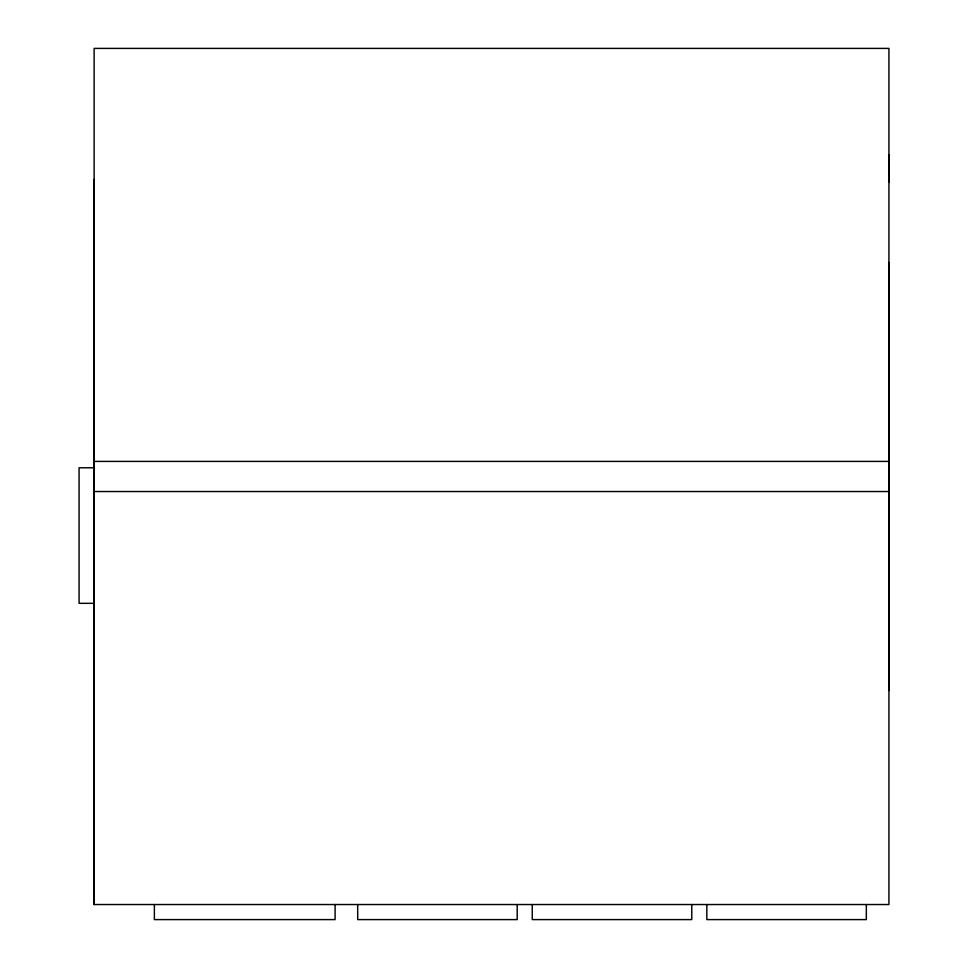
<?xml version="1.0" encoding="UTF-8"?>
<svg xmlns="http://www.w3.org/2000/svg" width="968" height="968" viewBox="0 0 968 968"><rect width="100%" height="100%" fill="white"/><g stroke="black" fill="none" stroke-linecap="round" stroke-linejoin="round"><path stroke-width="1.45" d="M94.126 904.535L94.126 48.4L888.926 48.4L888.926 904.535L94.126 904.535L94.235 262.461M888.878 690.474L888.878 262.461M94.198 461.409L888.83 461.409M94.126 467.786L79.073 467.786L79.073 603.33L94.126 603.33M94.235 491.526L888.83 491.526M888.914 154.965L888.914 182.166M94.126 179.455L94.198 326.627M866.336 904.535L866.336 919.6L706.834 919.6L706.834 904.535M691.769 904.535L691.769 919.6L532.255 919.6L532.255 904.535M517.202 904.535L517.202 919.6L357.688 919.6L357.688 904.535M335.097 904.535L335.097 919.6L154.372 919.6L154.372 904.535"/></g></svg>
